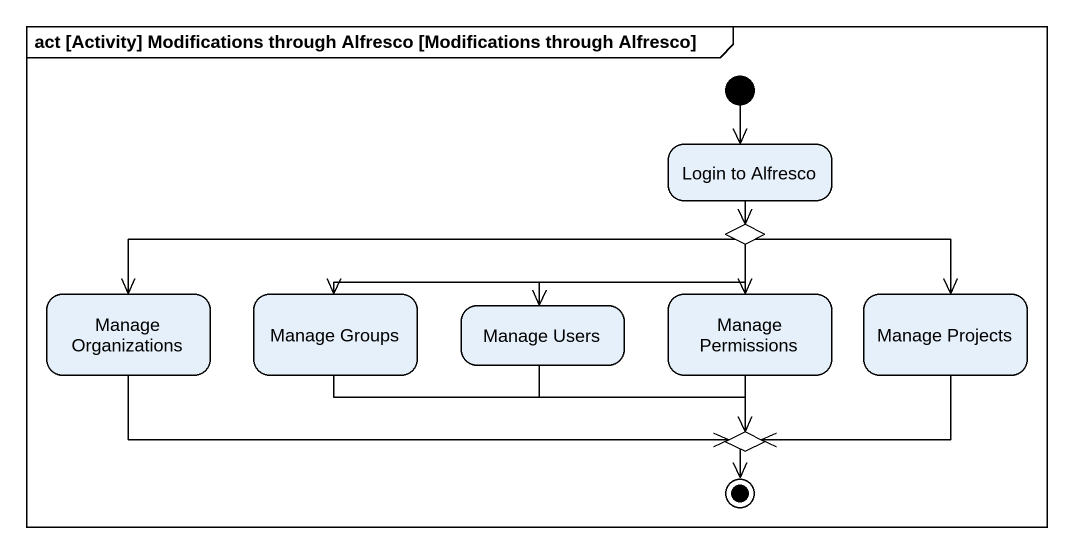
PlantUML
@startuml
mainframe act [Activity] Modifications through Alfresco [Modifications through Alfresco]
hide empty description
state "Login to Alfresco" as Login_to_Alfresco
state choice1 <<choice>>
state "Manage Organizations" as Manage_Organizations
state "Manage Groups" as Manage_Groups
state "Manage Users" as Manage_Users
state "Manage Permissions" as Manage_Permissions
state "Manage Projects" as Manage_Projects
state choice2 <<choice>>
[*] --> Login_to_Alfresco
Login_to_Alfresco --> choice1
choice1 -left-> Manage_Organizations
choice1 -left-> Manage_Groups
choice1 -left-> Manage_Users
choice1 --> Manage_Permissions
choice1 -right-> Manage_Projects
Manage_Organizations -right-> choice2
Manage_Groups -right-> choice2
Manage_Users -right-> choice2
Manage_Permissions --> choice2
Manage_Projects -left-> choice2
choice2 --> [*]
@enduml
